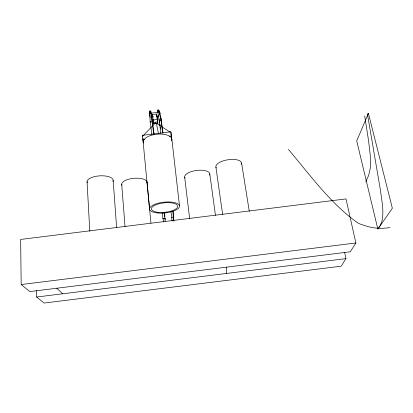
<?xml version="1.0" encoding="UTF-8"?>
<svg xmlns="http://www.w3.org/2000/svg" width="413" height="413" viewBox="0 0 413 413"><rect width="100%" height="100%" fill="white"/><g stroke="black" fill="none" stroke-linecap="round" stroke-linejoin="round"><path stroke-width="0.62" d="M159.17 118.98L160.75 133.203M162.701 132.955L161.122 120.704L158.762 109.951L157.781 110.07L157.771 111.102L159.165 120.952L161.122 120.704L161.111 118.737L158.762 109.951M226.654 273.437L226.701 267.139M150.208 121.205L151.783 134.323M153.729 134.08L150.719 110.958L149.738 111.082L149.682 112.119L150.162 122.078L152.118 121.835L152.196 119.853L150.719 110.958M159.841 113.105L159.743 112.114L149.238 113.389L149.501 115.428L149.403 114.21M157.869 123.291L157.234 116.931L156.775 115.996M152.851 116.843L153.099 116.461M365.768 181.735L368.664 175.355L370.177 168.664A22.875 6.236 83.2 0 0 370.461 164.973L370.409 158.277A34.589 9.272 83.3 0 0 370.156 154.281L368.582 140.797L364.689 115.903M344.628 252.384L345.97 258.626L341.195 266.189L44.093 303.049L36.628 297.024L36.494 290.649M355.867 242.968L350.291 251.791L29.881 291.578L21.177 284.547L20.65 239.447L346.011 198.911L355.867 242.968L21.177 284.547M378.225 228.642L380.605 224.806L381.824 221.59A24.708 6.928 81.9 0 0 382.583 205.695L380.383 189.918L367.379 113.683M143.027 135.805L155.572 122.754L169.944 132.01M157.771 111.102L158.752 110.978M149.682 112.119L150.668 111.995M153.873 122.857L153.662 123.812L152.412 114.546L156.641 114.019L157.048 116.316L157.038 115.965M156.573 115.026L156.837 114.995M156.713 116.993L157.234 116.931M151.834 119.899L152.196 119.853L154.095 134.261M160.502 118.815L161.111 118.737L162.97 133.151M152.98 120.023L157.219 119.491L156.641 114.019M153.326 122.429L157.565 121.902L157.859 123.281M157.554 122.398L157.812 122.367M153.584 123.606L157.807 123.079M142.939 138.324L143.223 141.298L142.361 135.366L170.853 131.793L171.741 139.088M142.759 139.542L144.664 139.305M169.428 136.202L171.333 135.965L171.638 137.736M163.398 218.601L162.892 218.379L162.185 213.056M164.586 218.456L165.179 218.379L165.308 219.618M173.238 217.377L173.832 217.3L173.052 211.255M390.089 227.646L381.989 228.425A31.93 28.12 22.6 0 1 379.888 228.42L374.173 227.852A59.849 52.157 19.9 0 1 367.338 226.438L360.42 224.151A27.082 23.975 22.3 0 1 357.446 222.7C330.044 203.067 310.034 174.905 288.439 149.444M36.628 297.024L345.97 258.626M165.179 218.379L162.892 218.379L163.698 222.106M171.937 217.537L170.874 211.379M56.813 288.233L62.631 293.798M149.243 113.389L149.33 113.756M152.841 116.843L152.727 116.29M159.748 112.073L160.007 114.112L159.914 113.079M142.361 135.366L142.671 136.548M152.412 114.546L152.598 115.397M152.836 116.492L153.022 117.333M156.434 123.497L158.422 133.42M157.565 121.902L157.219 119.491M241.595 163.109L249.287 211.358M157.781 110.07L157.983 111.345M158.577 115.16L158.773 116.435M215.906 167.079L222.664 214.677M209.794 173.987L215.472 215.354M164.462 212.943L164.942 216.567M164.111 212.819L165.185 221.28M159.495 121.489L159.661 122.749M159.821 124.003L159.986 125.258M160.229 127.137L160.471 129.016M172.794 211.136L173.651 220.862M184.657 177.125L189.644 218.57M172.092 221.058L171.638 217.29L173.558 217.047L173.878 221.053M171.834 139.073L179.49 205.798M170.853 131.793L171.333 135.965M153.29 119.827L153.435 121.19M147.038 182.19L150.931 223.061M142.991 140.42L149.583 209.138M121.706 184.26L125.031 226.634M113.162 180.295L116.616 227.568M149.738 111.082L149.888 113.658M149.965 114.943L150.115 117.519M87.045 181.663L89.807 231.228M143.45 143.099A14.398 6.562 -5.8 0 1 157.647 134.132A14.398 6.562 -5.8 0 1 171.571 140.962M216.195 167.797A12.999 5.292 -8.7 0 1 228.343 159.707A12.999 5.292 -8.7 0 1 241.429 164.271M185.101 178.148A12.669 5.059 -7.4 0 1 196.696 170.43A12.669 5.059 -7.4 0 1 209.572 175.091M122.021 185.313A12.71 5.039 -4.9 0 1 133.606 178.323A12.71 5.039 -4.9 0 1 146.987 182.913M87.303 182.768A13.082 5.24 -3.5 0 1 100.06 175.824A13.082 5.24 -3.5 0 1 112.925 181.421M368.422 113.389L356.713 140.91L377.864 229.163L392.35 208.235L368.422 113.389M157.002 212.922A15.049 5.395 -6.1 0 0 179.526 206.18A15.049 5.395 -6.1 0 0 157.116 203.526A15.049 5.395 -6.1 0 0 157.002 212.922M157.967 212.292A13.201 4.729 -6.1 0 0 177.688 206.361A13.201 4.729 -6.1 0 0 158.003 204.053A13.201 4.729 -6.1 0 0 157.967 212.292"/></g></svg>
